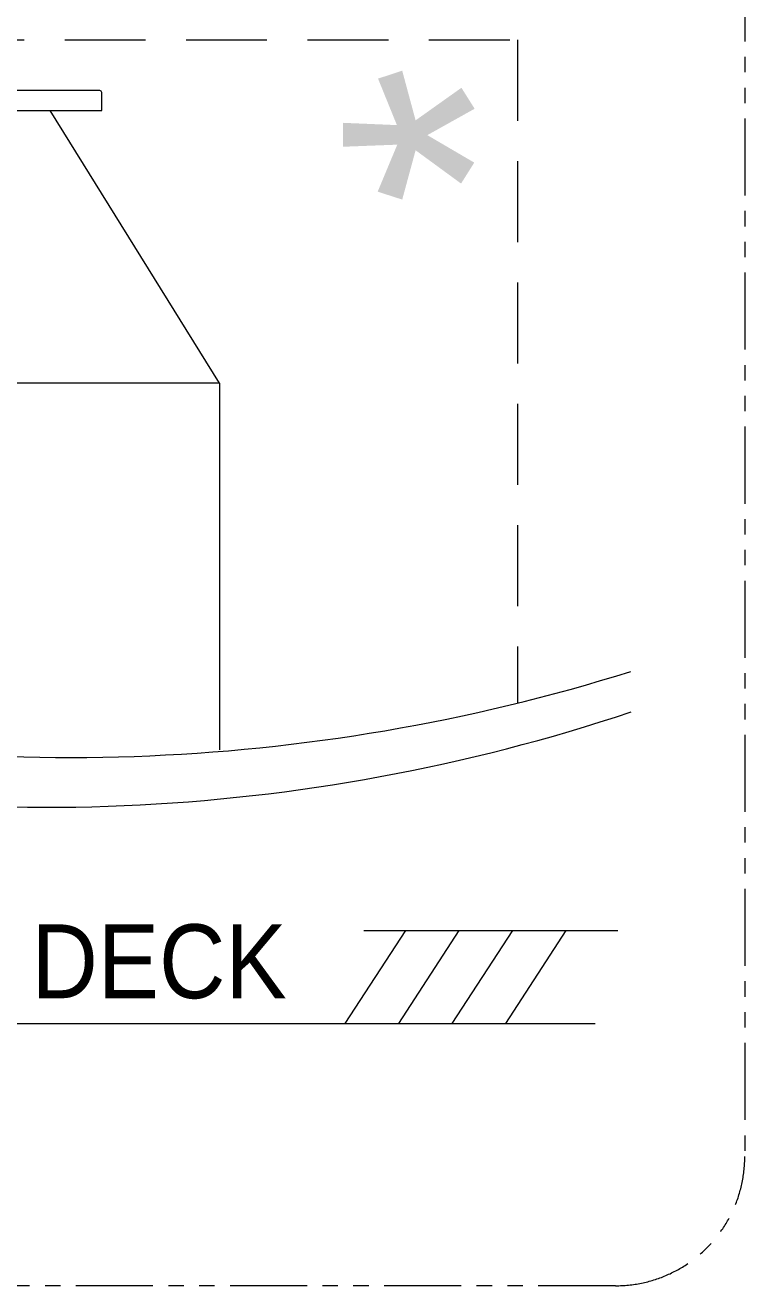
# Model space of a CAD drawing. Extents: x -553847 to 4496999, y 514150 to 878882.
# Drawn here: x 4284485 to 4285596, y 805339 to 807288 of the extents above; entities that cross this region are included whole.
import ezdxf

# ---------------------------------------------------------------- set-up
doc = ezdxf.new("R2010")
doc.units = 0
doc.header["$LTSCALE"] = 25
doc.header["$MEASUREMENT"] = 0
doc.linetypes.add('DASHED', pattern=[0.75, 0.5, -0.25])
doc.linetypes.add('PHANTOM2', pattern=[31.75, 15.875, -3.175, 3.175, -3.175, 3.175, -3.175])
doc.layers.get('0').update_dxf_attribs({"linetype": 'CONTINUOUS', "lineweight": 9})
doc.layers.add('0.3 Text', color=7, linetype='CONTINUOUS')
doc.styles.add('ARIAL', font='arial.ttf')
doc.styles.get("Standard").update_dxf_attribs({"font": '', "width": 0.95, "height": 250})
doc.styles.get('Standard').set_extended_font_data('Gulim')

msp = doc.modelspace()

# ---------------------------------------------------------------- linework, layer by layer
at = {"color": 9, "linetype": 'PHANTOM2', "ltscale": 0.3}
for p, q in [((4285596.3, 808095.9), (4285596.3, 805539.4)), ((4285396.3, 805339.4), (4281800.3, 805339.4))]:
    msp.add_line(p, q, dxfattribs=at)
at = {"color": 9, "linetype": 'DASHED', "lineweight": 15, "ltscale": 10}
for p, q in [((4282483.1, 807264.8), (4285245, 807264.8)), ((4285245, 807264.8), (4285245, 806239.8))]:
    msp.add_line(p, q, dxfattribs=at)
at = {"color": 9}
for p, q in [((4284600, 807186.5), (4284037.4, 807186.5)), ((4284602.8, 807155.9), (4284602.8, 807183.7)), ((4284034.6, 807155.9), (4284602.8, 807155.9)), ((4284785, 806734.3), (4284523.1, 807155.9)), ((4284785, 806734.3), (4283852.4, 806734.3)), ((4284785, 806734.3), (4284785, 806167.7)), ((4285072.1, 805888.6), (4284978.6, 805744.9)), ((4285007.6, 805888.6), (4285400.3, 805888.6)), ((4285154.7, 805888.6), (4285061.2, 805744.9)), ((4285237.3, 805888.6), (4285143.8, 805744.9)), ((4285320, 805888.6), (4285226.5, 805744.9)), ((4281753.1, 805744.9), (4285365.3, 805744.9))]:
    msp.add_line(p, q, dxfattribs=at)
for centre, radius, start, end in [((4284600, 807183.7), 2.78, 0, 90), ((4284551.1, 809062.1), 2906.3, 256.6115, 287.4057), ((4284515.2, 808934.6), 2855.7, 256.422, 288.4828)]:
    msp.add_arc(centre, radius, start, end, dxfattribs=at)
at = {"color": 9, "linetype": 'PHANTOM2', "ltscale": 0.3}
msp.add_arc((4285396.3, 805539.4), 200, 270, 0, dxfattribs=at)

# ---------------------------------------------------------------- texts
at = {"color": 9, "style": 'ARIAL'}
msp.add_text('*', height=399, rotation=90, dxfattribs=at).set_placement((4285374.3, 807009.1))
at = {"layer": '0.3 Text', "color": 9, "linetype": 'Continuous', "width": 0.95}
msp.add_text('DECK', height=114.12, dxfattribs=at).set_placement((4284494.4, 805783.8))

doc.saveas('drawing.dxf')
